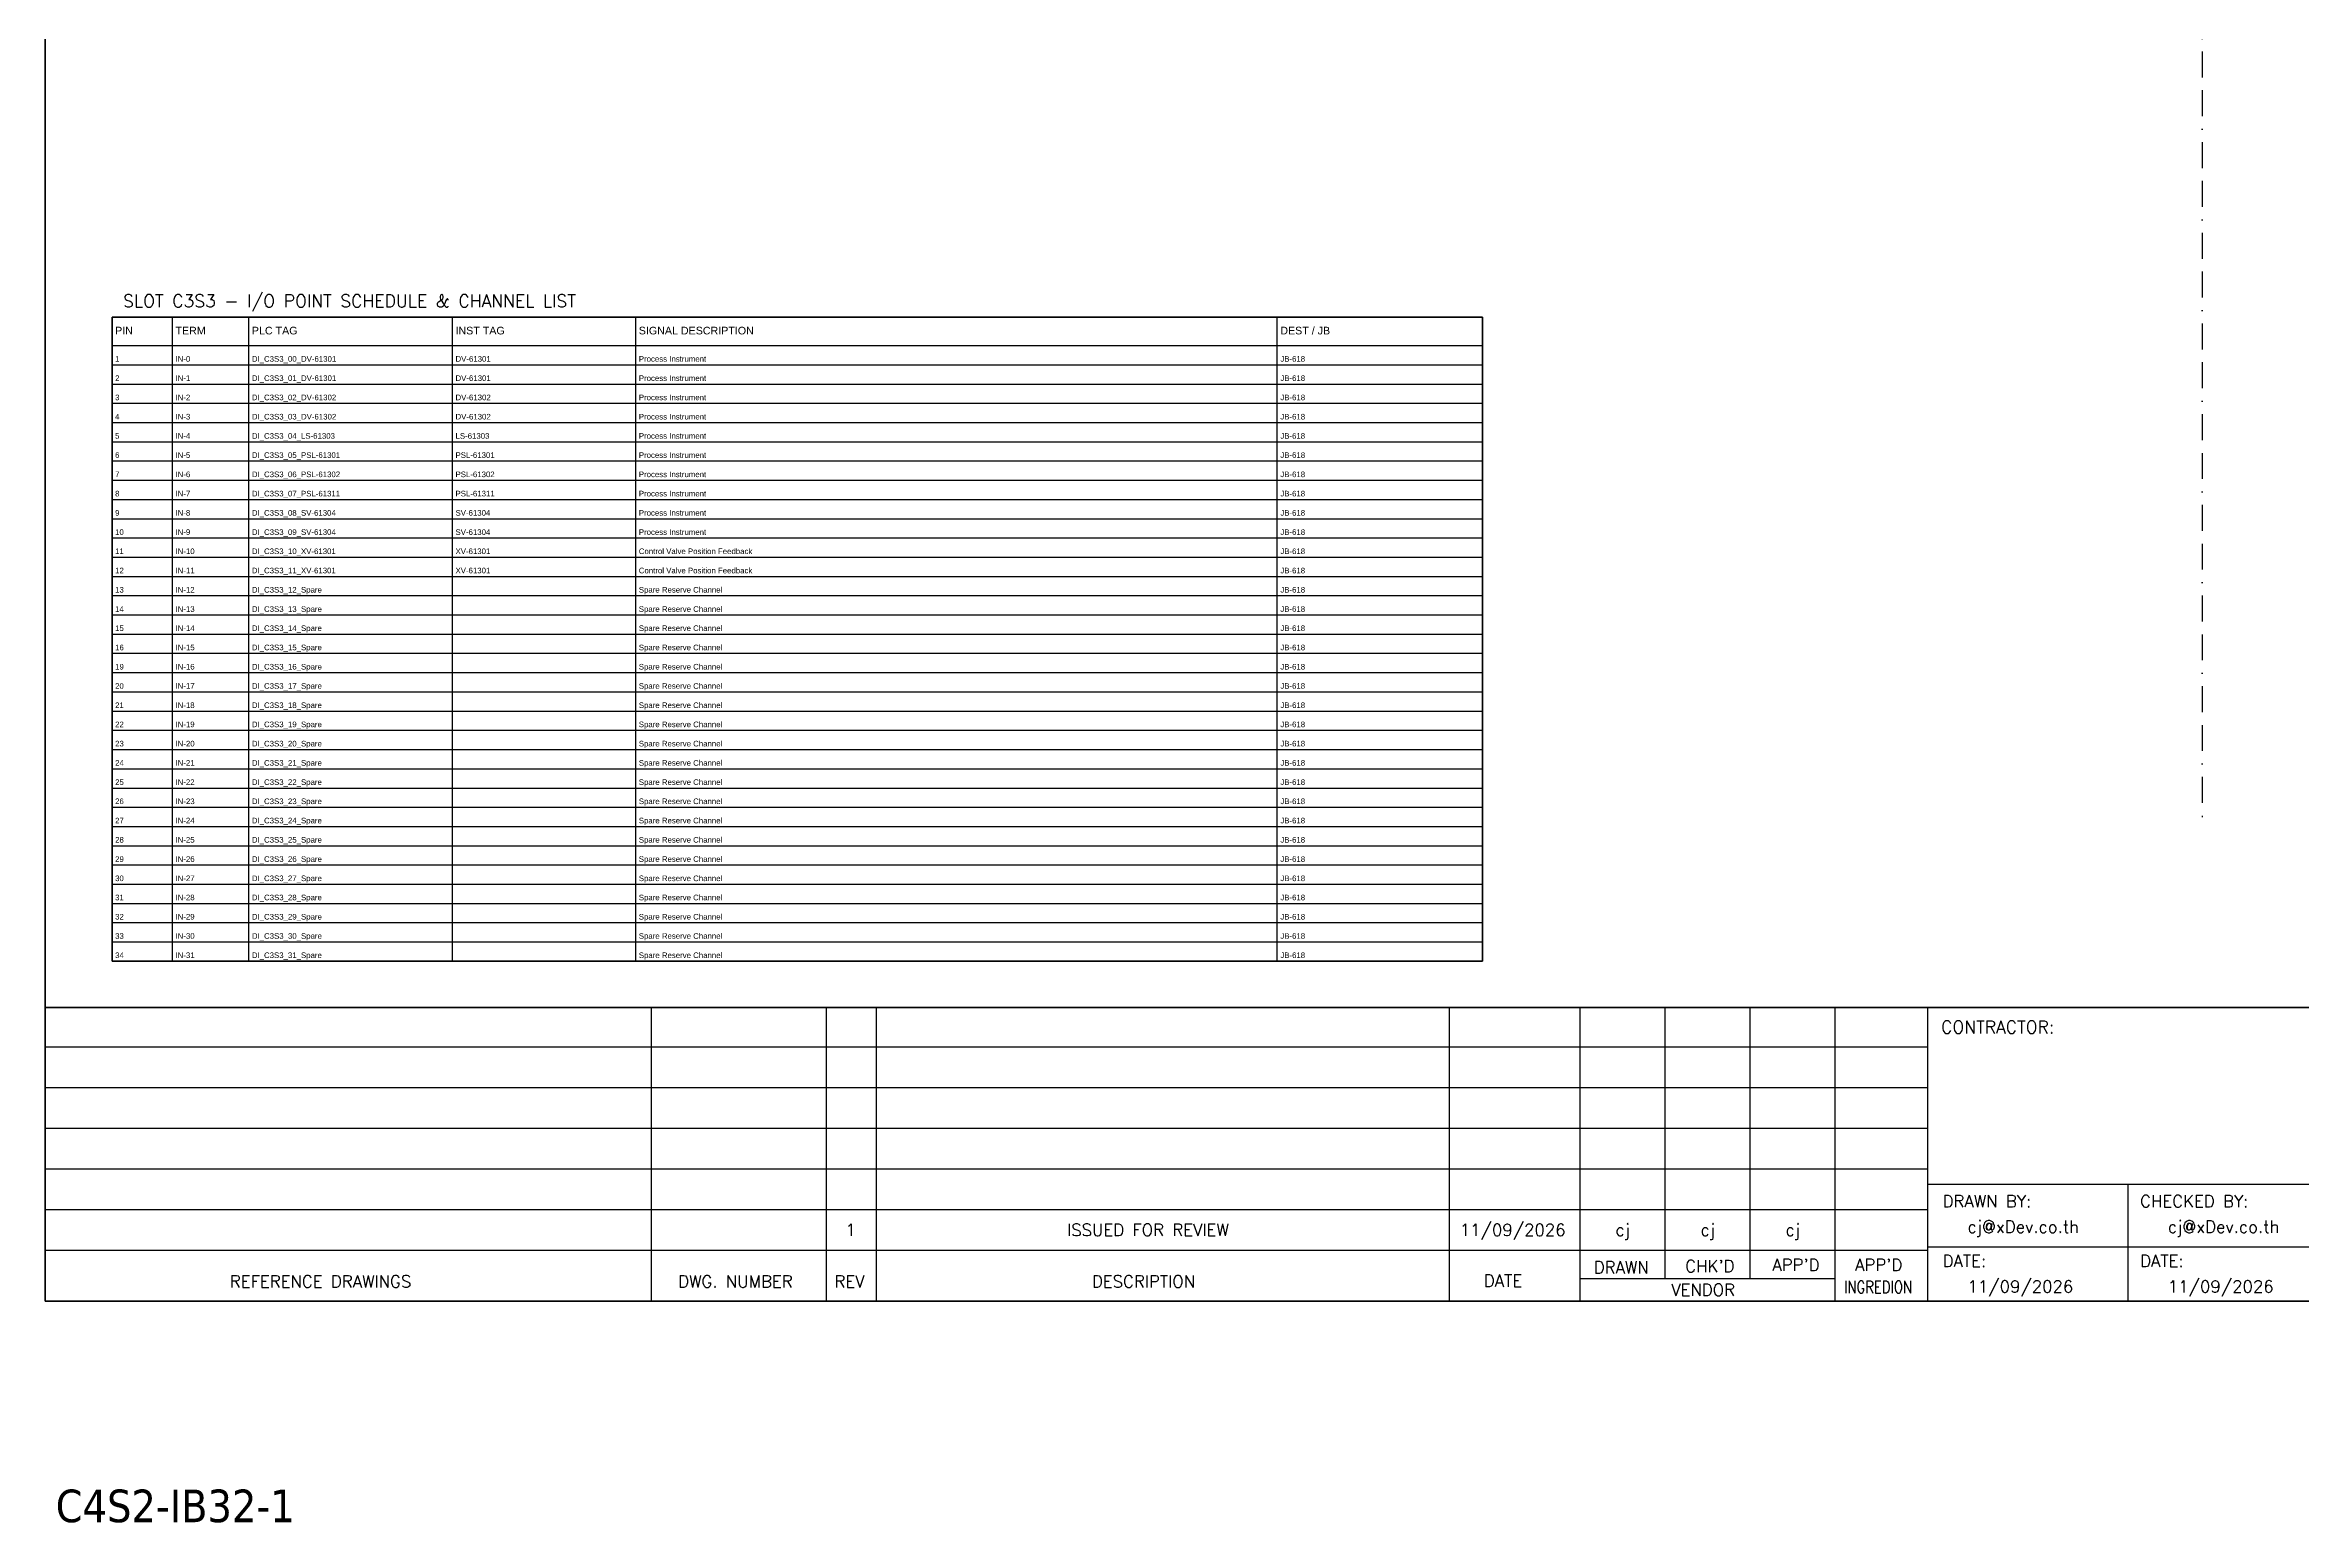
# Model space of a CAD drawing. Header units: millimetres. Extents: x 0 to 62600, y 0 to 14837.
# Drawn here: x 12580 to 14797, y 5791 to 7241 of the extents above; entities that cross this region are included whole.
import ezdxf
from ezdxf.enums import TextEntityAlignment as Align

# ---------------------------------------------------------------- set-up
doc = ezdxf.new("R2010")
doc.units = ezdxf.units.MM
doc.linetypes.add('BORDERX2', pattern=[88.9, 25.4, -12.7, 25.4, -12.7, 0, -12.7])
for name, color, linetype in [('GT_1', 9, 'Continuous'), ('HELPPOINT', 7, 'Continuous'), ('MEMBER', 7, 'Continuous'), ('x01001-FrameArea', 2, 'BORDERX2')]:
    doc.layers.add(name, color=color, linetype=linetype)
doc.styles.add('ROMANS', font='romans.shx', dxfattribs={"width": 0.85, "height": 25})
doc.styles.get("Standard").update_dxf_attribs({"font": 'arial.ttf'})
doc.styles.add('Tahoma', font='')
doc.styles.get('Tahoma').set_extended_font_data('Tahoma')

msp = doc.modelspace()

# ---------------------------------------------------------------- linework, layer by layer
at = {"color": 7}
for p, q in [((12704.9, 6342.2), (12704.9, 6974.3)), ((12779.9, 6342.2), (12779.9, 6974.3)), ((12979.9, 6342.2), (12979.9, 6974.3)), ((13159.9, 6342.2), (13159.9, 6974.3)), ((13789.9, 6342.2), (13789.9, 6974.3)), ((12645.6, 6946.3), (13991.4, 6946.3))]:
    msp.add_line(p, q, dxfattribs=at)
at = {"color": 8}
for p, q in [((12645.6, 6927.5), (13991.4, 6927.5)), ((12645.6, 6908.6), (13991.4, 6908.6)), ((12645.6, 6889.7), (13991.4, 6889.7)), ((12645.6, 6870.8), (13991.4, 6870.8)), ((12645.6, 6851.9), (13991.4, 6851.9)), ((12645.6, 6833.1), (13991.4, 6833.1)), ((12645.6, 6814.2), (13991.4, 6814.2)), ((12645.6, 6795.3), (13991.4, 6795.3)), ((12645.6, 6776.4), (13991.4, 6776.4)), ((12645.6, 6757.5), (13991.4, 6757.5)), ((12645.6, 6738.7), (13991.4, 6738.7)), ((12645.6, 6719.8), (13991.4, 6719.8)), ((12645.6, 6700.9), (13991.4, 6700.9)), ((12645.6, 6682), (13991.4, 6682)), ((12645.6, 6663.2), (13991.4, 6663.2)), ((12645.6, 6644.3), (13991.4, 6644.3)), ((12645.6, 6625.4), (13991.4, 6625.4)), ((12645.6, 6606.5), (13991.4, 6606.5)), ((12645.6, 6587.6), (13991.4, 6587.6)), ((12645.6, 6568.8), (13991.4, 6568.8)), ((12645.6, 6549.9), (13991.4, 6549.9)), ((12645.6, 6531), (13991.4, 6531)), ((12645.6, 6512.1), (13991.4, 6512.1)), ((12645.6, 6493.3), (13991.4, 6493.3)), ((12645.6, 6474.4), (13991.4, 6474.4)), ((12645.6, 6455.5), (13991.4, 6455.5)), ((12645.6, 6436.6), (13991.4, 6436.6)), ((12645.6, 6417.7), (13991.4, 6417.7)), ((12645.6, 6398.9), (13991.4, 6398.9)), ((12645.6, 6380), (13991.4, 6380)), ((12645.6, 6361.1), (13991.4, 6361.1))]:
    msp.add_line(p, q, dxfattribs=at)
msp.add_lwpolyline([(12645.6, 6974.3), (13991.4, 6974.3), (13991.4, 6342.2), (12645.6, 6342.2)], close=True)
at = {"color": 7}
msp.add_lwpolyline([(12645.6, 6342.2), (13991.4, 6342.2), (13991.4, 6974.3), (12645.6, 6974.3), (12645.6, 6342.2)], dxfattribs=at)
at = {"layer": 'GT_1', "color": 4}
for p, q in [((13175.3, 6008.4), (13175.3, 6296.6)), ((13347.2, 6008.4), (13347.2, 6296.6)), ((13396.3, 6008.4), (13396.3, 6296.6)), ((13959, 6008.4), (13959, 6296.6)), ((14087.3, 6008.4), (14087.3, 6296.6)), ((14170.9, 6030.2), (14170.9, 6296.6)), ((14254.4, 6030.3), (14254.4, 6296.6)), ((14337.7, 6008.4), (14337.7, 6296.6)), ((14428.7, 6008.4), (14428.7, 6296.6)), ((14428.7, 6257.7), (12579.9, 6257.7)), ((14428.7, 6217.9), (12579.9, 6217.9)), ((14428.7, 6178), (12579.9, 6178)), ((14428.7, 6138.1), (12579.9, 6138.1)), ((15215.7, 6122.8), (14428.7, 6122.8)), ((14625.5, 6008.4), (14625.5, 6122.8)), ((14428.7, 6098.2), (12579.9, 6098.2)), ((14428.6, 6058.2), (12579.9, 6058.2)), ((15215.7, 6061.3), (14428.7, 6061.3)), ((14337.7, 6030.2), (14087.3, 6030.2))]:
    msp.add_line(p, q, dxfattribs=at)
at = {"layer": 'HELPPOINT', "color": 4, "lineweight": 35}
for p, q in [((12579.9, 6008.4), (12579.9, 8712.6)), ((12579.9, 6008.4), (12579.9, 8712.6)), ((16473.2, 6008.4), (12579.9, 6008.4)), ((16473.2, 6008.4), (12579.9, 6008.4))]:
    msp.add_line(p, q, dxfattribs=at)
at = {"layer": 'MEMBER', "color": 4, "lineweight": 35}
msp.add_line((12579.9, 6296.6), (16473.2, 6296.6), dxfattribs=at)
msp.add_line((12579.9, 6296.6), (16473.2, 6296.6), dxfattribs=at)
at = {"layer": 'x01001-FrameArea'}
msp.add_line((14698.1, 8570), (14698.1, 6483.4), dxfattribs=at)

# ---------------------------------------------------------------- texts
at = {"color": 3}
for s, p in [('PIN', (12648.6, 6957.3)), ('TERM', (12707.9, 6957.3)), ('PLC TAG', (12782.9, 6957.3)), ('INST TAG', (12982.9, 6957.3)), ('SIGNAL DESCRIPTION', (13162.9, 6957.3)), ('DEST / JB', (13792.9, 6957.3))]:
    msp.add_text(s, height=7.5, dxfattribs=at).set_placement(p)
at = {"color": 7}
for s, p in [('1', (12648.6, 6930.5)), ('IN-0', (12707.9, 6930.5)), ('DI_C3S3_00_DV-61301', (12782.9, 6930.5)), ('DV-61301', (12982.9, 6930.5)), ('Process Instrument', (13162.9, 6930.5)), ('JB-618', (13792.9, 6930.5)), ('3', (12648.6, 6892.7)), ('2', (12648.6, 6911.6)), ('IN-1', (12707.9, 6911.6)), ('IN-2', (12707.9, 6892.7)), ('DI_C3S3_01_DV-61301', (12782.9, 6911.6)), ('DI_C3S3_02_DV-61302', (12782.9, 6892.7)), ('DV-61301', (12982.9, 6911.6)), ('DV-61302', (12982.9, 6892.7)), ('Process Instrument', (13162.9, 6911.6)), ('Process Instrument', (13162.9, 6892.7)), ('JB-618', (13792.9, 6911.6)), ('JB-618', (13792.9, 6892.7)), ('4', (12648.6, 6873.8)), ('IN-3', (12707.9, 6873.8)), ('DI_C3S3_03_DV-61302', (12782.9, 6873.8)), ('DV-61302', (12982.9, 6873.8)), ('Process Instrument', (13162.9, 6873.8)), ('JB-618', (13792.9, 6873.8)), ('5', (12648.6, 6854.9)), ('IN-4', (12707.9, 6854.9)), ('DI_C3S3_04_LS-61303', (12782.9, 6854.9)), ('LS-61303', (12982.9, 6854.9)), ('Process Instrument', (13162.9, 6854.9)), ('JB-618', (13792.9, 6854.9)), ('6', (12648.6, 6836.1)), ('IN-5', (12707.9, 6836.1)), ('DI_C3S3_05_PSL-61301', (12782.9, 6836.1)), ('PSL-61301', (12982.9, 6836.1)), ('Process Instrument', (13162.9, 6836.1)), ('JB-618', (13792.9, 6836.1)), ('7', (12648.6, 6817.2)), ('IN-6', (12707.9, 6817.2)), ('DI_C3S3_06_PSL-61302', (12782.9, 6817.2)), ('PSL-61302', (12982.9, 6817.2)), ('Process Instrument', (13162.9, 6817.2)), ('JB-618', (13792.9, 6817.2)), ('8', (12648.6, 6798.3)), ('9', (12648.6, 6779.4)), ('IN-7', (12707.9, 6798.3)), ('IN-8', (12707.9, 6779.4)), ('DI_C3S3_07_PSL-61311', (12782.9, 6798.3)), ('DI_C3S3_08_SV-61304', (12782.9, 6779.4)), ('SV-61304', (12982.9, 6779.4)), ('PSL-61311', (12982.9, 6798.3)), ('Process Instrument', (13162.9, 6798.3)), ('Process Instrument', (13162.9, 6779.4)), ('JB-618', (13792.9, 6798.3)), ('JB-618', (13792.9, 6779.4)), ('10', (12648.6, 6760.5)), ('IN-9', (12707.9, 6760.5)), ('DI_C3S3_09_SV-61304', (12782.9, 6760.5)), ('SV-61304', (12982.9, 6760.5)), ('Process Instrument', (13162.9, 6760.5)), ('JB-618', (13792.9, 6760.5)), ('11', (12648.6, 6741.7)), ('IN-10', (12707.9, 6741.7)), ('DI_C3S3_10_XV-61301', (12782.9, 6741.7)), ('XV-61301', (12982.9, 6741.7)), ('Control Valve Position Feedback', (13162.9, 6741.7)), ('JB-618', (13792.9, 6741.7)), ('12', (12648.6, 6722.8)), ('IN-11', (12707.9, 6722.8)), ('DI_C3S3_11_XV-61301', (12782.9, 6722.8)), ('XV-61301', (12982.9, 6722.8)), ('Control Valve Position Feedback', (13162.9, 6722.8)), ('JB-618', (13792.9, 6722.8)), ('13', (12648.6, 6703.9)), ('IN-12', (12707.9, 6703.9)), ('DI_C3S3_12_Spare', (12782.9, 6703.9)), ('Spare Reserve Channel', (13162.9, 6703.9)), ('JB-618', (13792.9, 6703.9)), ('14', (12648.6, 6685)), ('IN-13', (12707.9, 6685)), ('DI_C3S3_13_Spare', (12782.9, 6685)), ('Spare Reserve Channel', (13162.9, 6685)), ('JB-618', (13792.9, 6685)), ('15', (12648.6, 6666.2)), ('16', (12648.6, 6647.3)), ('IN-14', (12707.9, 6666.2)), ('IN-15', (12707.9, 6647.3)), ('DI_C3S3_14_Spare', (12782.9, 6666.2)), ('DI_C3S3_15_Spare', (12782.9, 6647.3)), ('Spare Reserve Channel', (13162.9, 6666.2)), ('Spare Reserve Channel', (13162.9, 6647.3)), ('JB-618', (13792.9, 6666.2)), ('JB-618', (13792.9, 6647.3)), ('19', (12648.6, 6628.4)), ('IN-16', (12707.9, 6628.4)), ('DI_C3S3_16_Spare', (12782.9, 6628.4)), ('Spare Reserve Channel', (13162.9, 6628.4)), ('JB-618', (13792.9, 6628.4)), ('20', (12648.6, 6609.5)), ('IN-17', (12707.9, 6609.5)), ('DI_C3S3_17_Spare', (12782.9, 6609.5)), ('Spare Reserve Channel', (13162.9, 6609.5)), ('JB-618', (13792.9, 6609.5)), ('21', (12648.6, 6590.6)), ('IN-18', (12707.9, 6590.6)), ('DI_C3S3_18_Spare', (12782.9, 6590.6)), ('Spare Reserve Channel', (13162.9, 6590.6)), ('JB-618', (13792.9, 6590.6)), ('22', (12648.6, 6571.8)), ('IN-19', (12707.9, 6571.8)), ('DI_C3S3_19_Spare', (12782.9, 6571.8)), ('Spare Reserve Channel', (13162.9, 6571.8)), ('JB-618', (13792.9, 6571.8)), ('23', (12648.6, 6552.9)), ('IN-20', (12707.9, 6552.9)), ('DI_C3S3_20_Spare', (12782.9, 6552.9)), ('Spare Reserve Channel', (13162.9, 6552.9)), ('JB-618', (13792.9, 6552.9)), ('24', (12648.6, 6534)), ('25', (12648.6, 6515.1)), ('IN-21', (12707.9, 6534)), ('IN-22', (12707.9, 6515.1)), ('DI_C3S3_21_Spare', (12782.9, 6534)), ('DI_C3S3_22_Spare', (12782.9, 6515.1)), ('Spare Reserve Channel', (13162.9, 6534)), ('Spare Reserve Channel', (13162.9, 6515.1)), ('JB-618', (13792.9, 6534)), ('JB-618', (13792.9, 6515.1)), ('26', (12648.6, 6496.3)), ('IN-23', (12707.9, 6496.3)), ('DI_C3S3_23_Spare', (12782.9, 6496.3)), ('Spare Reserve Channel', (13162.9, 6496.3)), ('JB-618', (13792.9, 6496.3)), ('27', (12648.6, 6477.4)), ('IN-24', (12707.9, 6477.4)), ('DI_C3S3_24_Spare', (12782.9, 6477.4)), ('Spare Reserve Channel', (13162.9, 6477.4)), ('JB-618', (13792.9, 6477.4)), ('28', (12648.6, 6458.5)), ('IN-25', (12707.9, 6458.5)), ('DI_C3S3_25_Spare', (12782.9, 6458.5)), ('Spare Reserve Channel', (13162.9, 6458.5)), ('JB-618', (13792.9, 6458.5)), ('29', (12648.6, 6439.6)), ('IN-26', (12707.9, 6439.6)), ('DI_C3S3_26_Spare', (12782.9, 6439.6)), ('Spare Reserve Channel', (13162.9, 6439.6)), ('JB-618', (13792.9, 6439.6)), ('30', (12648.6, 6420.7)), ('IN-27', (12707.9, 6420.7)), ('DI_C3S3_27_Spare', (12782.9, 6420.7)), ('Spare Reserve Channel', (13162.9, 6420.7)), ('Spare Reserve Channel', (13162.9, 6401.9)), ('JB-618', (13792.9, 6420.7)), ('31', (12648.6, 6401.9)), ('32', (12648.6, 6383)), ('IN-28', (12707.9, 6401.9)), ('IN-29', (12707.9, 6383)), ('DI_C3S3_28_Spare', (12782.9, 6401.9)), ('DI_C3S3_29_Spare', (12782.9, 6383)), ('Spare Reserve Channel', (13162.9, 6383)), ('JB-618', (13792.9, 6401.9)), ('JB-618', (13792.9, 6383)), ('33', (12648.6, 6364.1)), ('IN-30', (12707.9, 6364.1)), ('DI_C3S3_30_Spare', (12782.9, 6364.1)), ('Spare Reserve Channel', (13162.9, 6364.1)), ('JB-618', (13792.9, 6364.1)), ('34', (12648.6, 6345.2)), ('IN-31', (12707.9, 6345.2)), ('DI_C3S3_31_Spare', (12782.9, 6345.2)), ('Spare Reserve Channel', (13162.9, 6345.2)), ('JB-618', (13792.9, 6345.2))]:
    msp.add_text(s, height=5.5, dxfattribs=at).set_placement(p)
at = {"color": 2, "style": 'Tahoma'}
msp.add_text('C4S2-IB32-1', height=32, dxfattribs=at).set_placement((12590.3, 5791.5))
at = {"layer": 'MEMBER', "color": 4, "ltscale": 0.8, "style": 'ROMANS'}
for s, height, p in [('SLOT C3S3 - I/O POINT SCHEDULE & CHANNEL LIST', 12.35, (12656.5, 6984)), ('CONTRACTOR:', 12.35, (14441.8, 6271.2)), ('DRAWN BY:', 11.88, (14443.3, 6100.6)), ('CHECKED BY:', 11.875, (14637.2, 6100.6)), ('cj@xDev.co.th', 11.875, (14467.7, 6075.6)), ('cj@xDev.co.th', 11.875, (14664.5, 6075.6)), ('DATE:', 11.88, (14443.3, 6042)), ('DATE:', 11.88, (14637.2, 6042)), ('REFERENCE DRAWINGS', 11.875, (12761.3, 6021.9)), ('DWG. NUMBER', 11.875, (13201.5, 6021.9)), ('REV', 11.88, (13355, 6021.9)), ('DESCRIPTION', 11.875, (13607.9, 6021.9)), ('DATE', 11.88, (13992.7, 6022.6)), ('DRAWN', 11.88, (14100.7, 6035.7)), ("CHK'D", 11.88, (14190.5, 6036.9)), ("APP'D", 11.88, (14276.1, 6038.1)), ("APP'D", 11.88, (14357.3, 6038.1)), ('11/09/2026', 11.88, (14467.7, 6016.9)), ('11/09/2026', 11.88, (14664.5, 6016.9)), ('VENDOR', 11.88, (14176.8, 6013.6))]:
    msp.add_text(s, height=height, dxfattribs=at).set_placement(p)
for s, height, p in [('1', 11.9, (13370.8, 6078.4)), ('ISSUED FOR REVIEW', 11.875, (13662.9, 6078.4)), ('11/09/2026', 11.88, (14021.1, 6078.4)), ('cj', 11.88, (14129, 6078.4)), ('cj', 11.88, (14212.6, 6078.4)), ('cj', 11.88, (14296.1, 6078.4))]:
    msp.add_text(s, height=height, dxfattribs=at).set_placement(p, align=Align.MIDDLE_CENTER)
at = {"layer": 'MEMBER', "color": 4, "ltscale": 0.8, "style": 'ROMANS', "width": 0.8}
msp.add_text('INGREDION', height=11.88, dxfattribs=at).set_placement((14346.5, 6016.4))

doc.saveas('drawing.dxf')
